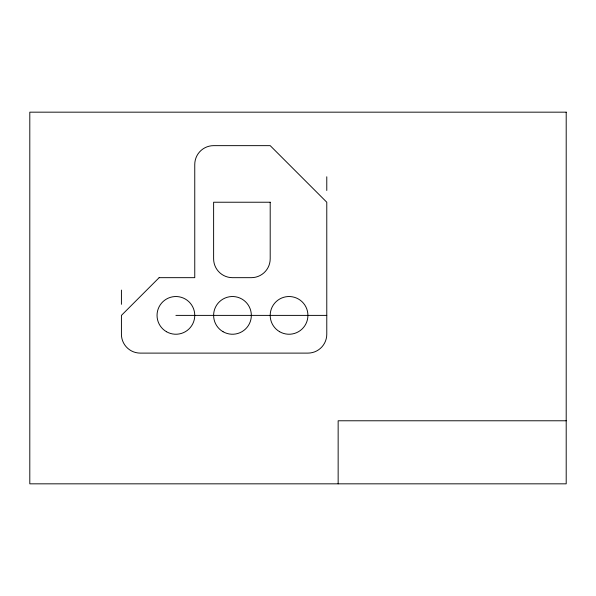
<?xml version="1.0" encoding="UTF-8"?>
<svg xmlns="http://www.w3.org/2000/svg" width="596" height="596" viewBox="0 0 596 596"><rect width="100%" height="100%" fill="white"/><g stroke="black" fill="none" stroke-linecap="round" stroke-linejoin="round"><path stroke-width="0.89" d="M175.902 315.388L326.779 315.388M566.2 420.776L338.148 420.776L338.148 483.833M326.779 176.781L326.779 190.489M121.42 290.081L121.42 304.325M159.139 277.669L121.42 315.388L121.42 334.244A18.863 18.863 0 0 0 140.276 353.108L307.916 353.108A18.863 18.863 0 0 0 326.779 334.244L326.779 202.23L270.197 145.648L213.621 145.648A18.863 18.863 0 0 0 194.758 164.511L194.758 277.669L159.139 277.669M566.2 112.167L29.8 112.167L29.8 483.833L566.2 483.833L566.2 112.167M270.197 202.23L213.621 202.23L213.621 258.806A18.863 18.863 0 0 0 232.477 277.669L251.341 277.669A18.863 18.863 0 0 0 270.197 258.806L270.197 202.23M279.628 331.719A18.863 18.863 0 0 0 307.916 315.388A18.863 18.863 0 0 0 279.628 299.05A18.863 18.863 0 0 0 279.628 331.719M223.046 331.719A18.863 18.863 0 0 0 251.341 315.388A18.863 18.863 0 0 0 223.046 299.05A18.863 18.863 0 0 0 223.046 331.719M166.47 331.719A18.863 18.863 0 0 0 194.758 315.388A18.863 18.863 0 0 0 166.47 299.05A18.863 18.863 0 0 0 166.47 331.719"/></g></svg>
